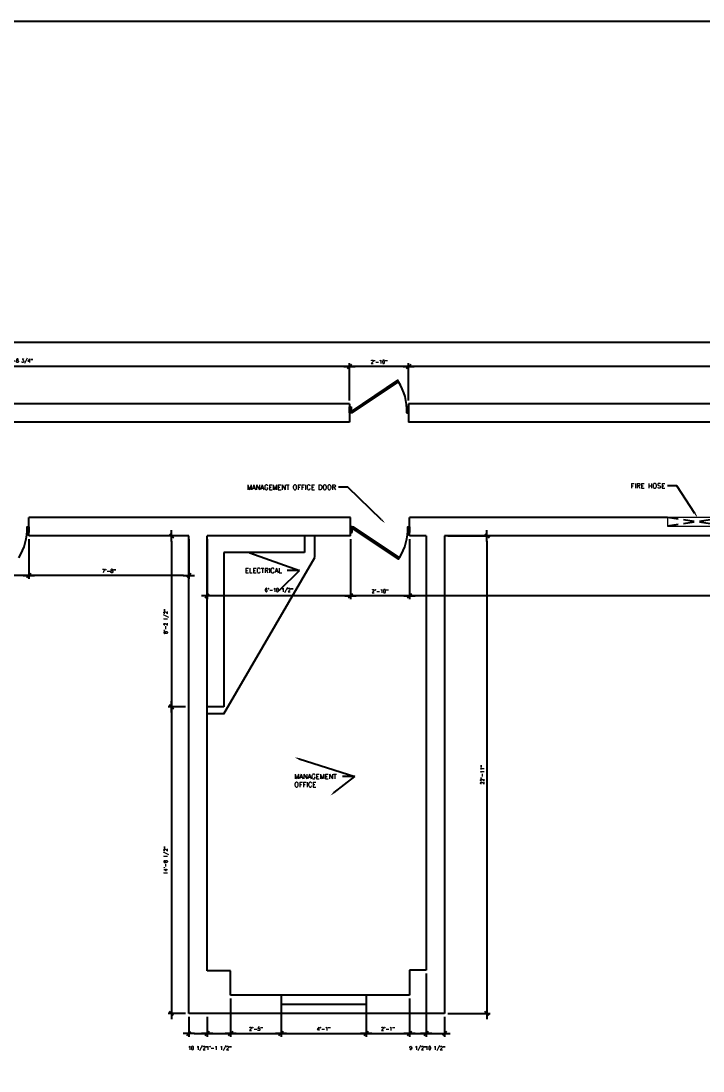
# Model space of a CAD drawing. Header units: inches. Extents: x -11160 to 9368, y -3485 to 2663.
# Drawn here: x -4807 to -4415, y -785 to -180 of the extents above; entities that cross this region are included whole.
import ezdxf
from ezdxf import colors
from ezdxf.entities.mleader import LeaderData, LeaderLine
from ezdxf.math import Vec2, Vec3

# ---------------------------------------------------------------- set-up
doc = ezdxf.new("R2010")
doc.units = ezdxf.units.IN
doc.header["$MEASUREMENT"] = 0
doc.linetypes.add('HIDDEN', pattern=[0.375, 0.25, -0.125])
for name, color, linetype in [('A-WALL', 4, 'Continuous'), ('A-WINDOW', 1, 'Continuous'), ('SM-COM-PLUMBING', 2, 'Continuous'), ('SM-FF-HATCH', 8, 'Continuous'), ('SM-RCP-TEXT', 2, 'Continuous'), ('YP-DOOR', 1, 'Continuous')]:
    doc.layers.add(name, color=color, linetype=linetype)
doc.layers.add('I-8-Gray', color=1, linetype='Continuous', lineweight=9)
doc.styles.add('SM-LEADER-00', font='romans.shx')
doc.styles.add('SMI-24', font='romans.shx', dxfattribs={"height": 2})
doc.dimstyles.new('SMI-24', dxfattribs={"dimscale": 24, "dimtxt": 2, "dimasz": 0.125, "dimexe": 0.078125, "dimexo": 0.078125, "dimgap": 0.0625, "dimtad": 1, "dimdec": 3, "dimrnd": 0.25, "dimzin": 3, "dimdsep": 46, "dimlunit": 4, "dimtxsty": 'SMI-24', "dimblk": 'SMI-thick', "dimcen": 0.09375, "dimclrd": 1, "dimclre": 1, "dimclrt": 2, "dimadec": 0, "dimazin": 0, "dimtfac": 0.09375, "dimtdec": 3, "dimtmove": 2, "dimatfit": 3, "dimfxl": 0.078125, "dimfrac": 2, "dimtolj": 1, "dimtzin": 3, "dimarcsym": 0})

# ---------------------------------------------------------------- blocks, each defined once
blk = doc.blocks.new('SMI-thick')
at = {"color": 0, "linetype": 'Continuous'}
blk.add_line((-1.08, 0), (1.08, 0), dxfattribs=at)
at = {"color": 4, "linetype": 'Continuous'}
blk.add_line((0.39, 0.39), (-0.39, -0.39), dxfattribs=at)
blk = doc.blocks.new('*D639')
at = {"layer": 'Defpoints', "color": 0, "transparency": 16777216}
for p in [(-4583.94, -378.97), (-4583.94, -400.37), (-4084.9, -400.37)]:
    blk.add_point(p, dxfattribs=at)
at = {"layer": 'SM-COM-PLUMBING', "color": 1, "lineweight": -2, "transparency": 16777216}
for p, q in [((-4583.94, -398.5), (-4583.94, -377.1)), ((-4087.9, -378.97), (-4580.94, -378.97)), ((-4084.9, -398.5), (-4084.9, -377.1))]:
    blk.add_line(p, q, dxfattribs=at)
at = {"layer": 'SM-COM-PLUMBING', "color": 1, "lineweight": -2, "transparency": 16777216, "xscale": 3, "yscale": 3, "zscale": 3, "rotation": 180}
blk.add_blockref('SMI-thick', (-4583.94, -378.97), dxfattribs=at)
at = {"layer": 'SM-COM-PLUMBING', "color": 1, "lineweight": -2, "transparency": 16777216, "xscale": 3, "yscale": 3, "zscale": 3}
blk.add_blockref('SMI-thick', (-4084.9, -378.97), dxfattribs=at)
at = {"layer": 'SM-COM-PLUMBING', "color": 2, "transparency": 16777216, "insert": (-4334.42, -376.28), "char_height": 2, "attachment_point": 5, "style": 'SMI-24'}
blk.add_mtext('\\A1;41\'-7"', dxfattribs=at)
blk = doc.blocks.new('*D640')
at = {"layer": 'Defpoints', "color": 0, "transparency": 16777216}
for p in [(-4617.94, -378.97), (-4617.94, -400.37), (-4583.94, -400.37)]:
    blk.add_point(p, dxfattribs=at)
at = {"layer": 'SM-COM-PLUMBING', "color": 1, "lineweight": -2, "transparency": 16777216}
for p, q in [((-4617.94, -398.5), (-4617.94, -377.1)), ((-4586.94, -378.97), (-4614.94, -378.97)), ((-4583.94, -398.5), (-4583.94, -377.1))]:
    blk.add_line(p, q, dxfattribs=at)
at = {"layer": 'SM-COM-PLUMBING', "color": 1, "lineweight": -2, "transparency": 16777216, "xscale": 3, "yscale": 3, "zscale": 3, "rotation": 180}
blk.add_blockref('SMI-thick', (-4617.94, -378.97), dxfattribs=at)
at = {"layer": 'SM-COM-PLUMBING', "color": 1, "lineweight": -2, "transparency": 16777216, "xscale": 3, "yscale": 3, "zscale": 3}
blk.add_blockref('SMI-thick', (-4583.94, -378.97), dxfattribs=at)
at = {"layer": 'SM-COM-PLUMBING', "color": 2, "transparency": 16777216, "insert": (-4600.94, -376.28), "char_height": 2, "attachment_point": 5, "style": 'SMI-24'}
blk.add_mtext('\\A1;2\'-10"', dxfattribs=at)
blk = doc.blocks.new('*D641')
at = {"layer": 'Defpoints', "color": 0, "transparency": 16777216}
for p in [(-4998.79, -378.97), (-4998.79, -400.37), (-4617.94, -400.37)]:
    blk.add_point(p, dxfattribs=at)
at = {"layer": 'SM-COM-PLUMBING', "color": 1, "lineweight": -2, "transparency": 16777216}
for p, q in [((-4998.79, -398.5), (-4998.79, -377.1)), ((-4620.94, -378.97), (-4995.79, -378.97)), ((-4617.94, -398.5), (-4617.94, -377.1))]:
    blk.add_line(p, q, dxfattribs=at)
at = {"layer": 'SM-COM-PLUMBING', "color": 1, "lineweight": -2, "transparency": 16777216, "xscale": 3, "yscale": 3, "zscale": 3, "rotation": 180}
blk.add_blockref('SMI-thick', (-4998.79, -378.97), dxfattribs=at)
at = {"layer": 'SM-COM-PLUMBING', "color": 1, "lineweight": -2, "transparency": 16777216, "xscale": 3, "yscale": 3, "zscale": 3}
blk.add_blockref('SMI-thick', (-4617.94, -378.97), dxfattribs=at)
at = {"layer": 'SM-COM-PLUMBING', "color": 2, "transparency": 16777216, "insert": (-4808.37, -375.95), "char_height": 2, "attachment_point": 5, "style": 'SMI-24'}
blk.add_mtext('\\A1;31\'-8 3/4"', dxfattribs=at)
blk = doc.blocks.new('*D644')
at = {"layer": 'Defpoints', "color": 0, "transparency": 16777216}
for p in [(-3535.55, -364.87), (-5042.28, -410.93), (-3535.55, -415.93)]:
    blk.add_point(p, dxfattribs=at)
at = {"layer": 'SM-COM-PLUMBING', "color": 1, "lineweight": -2, "transparency": 16777216}
for p, q in [((-5042.28, -409.06), (-5042.28, -363)), ((-5039.28, -364.87), (-3538.55, -364.87)), ((-3535.55, -414.06), (-3535.55, -363))]:
    blk.add_line(p, q, dxfattribs=at)
at = {"layer": 'SM-COM-PLUMBING', "color": 1, "lineweight": -2, "transparency": 16777216, "xscale": 3, "yscale": 3, "zscale": 3, "rotation": 180}
blk.add_blockref('SMI-thick', (-5042.28, -364.87), dxfattribs=at)
at = {"layer": 'SM-COM-PLUMBING', "color": 1, "lineweight": -2, "transparency": 16777216, "xscale": 3, "yscale": 3, "zscale": 3}
blk.add_blockref('SMI-thick', (-3535.55, -364.87), dxfattribs=at)
at = {"layer": 'SM-COM-PLUMBING', "color": 2, "transparency": 16777216, "insert": (-4288.92, -361.85), "char_height": 2, "attachment_point": 5, "style": 'SMI-24'}
blk.add_mtext('\\A1;125\'-6 3/4"', dxfattribs=at)
blk = doc.blocks.new('*D654')
at = {"layer": 'Defpoints', "color": 0, "transparency": 16777216}
for p in [(-4583.4, -476.49), (-4083.02, -476.49), (-4583.4, -511.05)]:
    blk.add_point(p, dxfattribs=at)
at = {"layer": 'SM-COM-PLUMBING', "color": 1, "lineweight": -2, "transparency": 16777216}
for p, q in [((-4583.4, -478.37), (-4583.4, -512.92)), ((-4083.02, -478.37), (-4083.02, -512.92)), ((-4086.02, -511.05), (-4580.4, -511.05))]:
    blk.add_line(p, q, dxfattribs=at)
at = {"layer": 'SM-COM-PLUMBING', "color": 1, "lineweight": -2, "transparency": 16777216, "xscale": 3, "yscale": 3, "zscale": 3, "rotation": 180}
blk.add_blockref('SMI-thick', (-4583.4, -511.05), dxfattribs=at)
at = {"layer": 'SM-COM-PLUMBING', "color": 1, "lineweight": -2, "transparency": 16777216, "xscale": 3, "yscale": 3, "zscale": 3}
blk.add_blockref('SMI-thick', (-4083.02, -511.05), dxfattribs=at)
at = {"layer": 'SM-COM-PLUMBING', "color": 2, "transparency": 16777216, "insert": (-4333.21, -508.02), "char_height": 2, "attachment_point": 5, "style": 'SMI-24'}
blk.add_mtext('\\A1;41\'-8 1/2"', dxfattribs=at)
blk = doc.blocks.new('*D655')
at = {"layer": 'Defpoints', "color": 0, "transparency": 16777216}
for p in [(-4617.4, -476.49), (-4583.4, -476.49), (-4617.4, -511.05)]:
    blk.add_point(p, dxfattribs=at)
at = {"layer": 'SM-COM-PLUMBING', "color": 1, "lineweight": -2, "transparency": 16777216}
for p, q in [((-4617.4, -478.37), (-4617.4, -512.92)), ((-4583.4, -478.37), (-4583.4, -512.92)), ((-4586.4, -511.05), (-4614.4, -511.05))]:
    blk.add_line(p, q, dxfattribs=at)
at = {"layer": 'SM-COM-PLUMBING', "color": 1, "lineweight": -2, "transparency": 16777216, "xscale": 3, "yscale": 3, "zscale": 3, "rotation": 180}
blk.add_blockref('SMI-thick', (-4617.4, -511.05), dxfattribs=at)
at = {"layer": 'SM-COM-PLUMBING', "color": 1, "lineweight": -2, "transparency": 16777216, "xscale": 3, "yscale": 3, "zscale": 3}
blk.add_blockref('SMI-thick', (-4583.4, -511.05), dxfattribs=at)
at = {"layer": 'SM-COM-PLUMBING', "color": 2, "transparency": 16777216, "insert": (-4600.4, -508.36), "char_height": 2, "attachment_point": 5, "style": 'SMI-24'}
blk.add_mtext('\\A1;2\'-10"', dxfattribs=at)
blk = doc.blocks.new('*D656')
at = {"layer": 'Defpoints', "color": 0, "transparency": 16777216}
for p in [(-4699.9, -476.49), (-4617.4, -476.49), (-4699.9, -511.05)]:
    blk.add_point(p, dxfattribs=at)
at = {"layer": 'SM-COM-PLUMBING', "color": 1, "lineweight": -2, "transparency": 16777216}
for p, q in [((-4699.9, -478.37), (-4699.9, -512.92)), ((-4617.4, -478.37), (-4617.4, -512.92)), ((-4620.4, -511.05), (-4696.9, -511.05))]:
    blk.add_line(p, q, dxfattribs=at)
at = {"layer": 'SM-COM-PLUMBING', "color": 1, "lineweight": -2, "transparency": 16777216, "xscale": 3, "yscale": 3, "zscale": 3, "rotation": 180}
blk.add_blockref('SMI-thick', (-4699.9, -511.05), dxfattribs=at)
at = {"layer": 'SM-COM-PLUMBING', "color": 1, "lineweight": -2, "transparency": 16777216, "xscale": 3, "yscale": 3, "zscale": 3}
blk.add_blockref('SMI-thick', (-4617.4, -511.05), dxfattribs=at)
at = {"layer": 'SM-COM-PLUMBING', "color": 2, "transparency": 16777216, "insert": (-4658.65, -508.02), "char_height": 2, "attachment_point": 5, "style": 'SMI-24'}
blk.add_mtext('\\A1;6\'-10 1/2"', dxfattribs=at)
blk = doc.blocks.new('*D657')
at = {"layer": 'Defpoints', "color": 0, "transparency": 16777216}
for p in [(-4563.34, -476.49), (-4563.34, -751.55), (-4538.85, -751.55)]:
    blk.add_point(p, dxfattribs=at)
at = {"layer": 'SM-COM-PLUMBING', "color": 1, "lineweight": -2, "transparency": 16777216}
for p, q in [((-4561.46, -476.49), (-4536.97, -476.49)), ((-4538.85, -479.49), (-4538.85, -748.55)), ((-4561.46, -751.55), (-4536.97, -751.55))]:
    blk.add_line(p, q, dxfattribs=at)
at = {"layer": 'SM-COM-PLUMBING', "color": 1, "lineweight": -2, "transparency": 16777216, "xscale": 3, "yscale": 3, "zscale": 3}
for p, rotation in [((-4538.85, -476.49), 90), ((-4538.85, -751.55), 270)]:
    blk.add_blockref('SMI-thick', p, dxfattribs=dict(at, rotation=rotation))
at = {"layer": 'SM-COM-PLUMBING', "color": 2, "transparency": 16777216, "insert": (-4541.54, -614.02), "char_height": 2, "attachment_point": 5, "rotation": 90, "style": 'SMI-24'}
blk.add_mtext('\\A1;22\'-11"', dxfattribs=at)
blk = doc.blocks.new('*D658')
at = {"layer": 'Defpoints', "color": 0, "transparency": 16777216}
for p in [(-4710.46, -751.55), (-4699.9, -751.55), (-4699.9, -762.99)]:
    blk.add_point(p, dxfattribs=at)
at = {"layer": 'SM-COM-PLUMBING', "color": 1, "lineweight": -2, "transparency": 16777216}
for p, q in [((-4710.46, -753.43), (-4710.46, -764.86)), ((-4699.9, -753.43), (-4699.9, -764.86)), ((-4707.46, -762.99), (-4702.9, -762.99))]:
    blk.add_line(p, q, dxfattribs=at)
at = {"layer": 'SM-COM-PLUMBING', "color": 1, "lineweight": -2, "transparency": 16777216, "xscale": 3, "yscale": 3, "zscale": 3, "rotation": 180}
blk.add_blockref('SMI-thick', (-4710.46, -762.99), dxfattribs=at)
at = {"layer": 'SM-COM-PLUMBING', "color": 1, "lineweight": -2, "transparency": 16777216, "xscale": 3, "yscale": 3, "zscale": 3}
blk.add_blockref('SMI-thick', (-4699.9, -762.99), dxfattribs=at)
at = {"layer": 'SM-COM-PLUMBING', "color": 2, "transparency": 16777216, "insert": (-4705.18, -771.68), "char_height": 2, "attachment_point": 5, "style": 'SMI-24'}
blk.add_mtext('\\A1;10 1/2"', dxfattribs=at)
blk = doc.blocks.new('*D659')
at = {"layer": 'Defpoints', "color": 0, "transparency": 16777216}
for p in [(-4686.4, -740.99), (-4699.9, -751.55), (-4686.4, -762.99)]:
    blk.add_point(p, dxfattribs=at)
at = {"layer": 'SM-COM-PLUMBING', "color": 1, "lineweight": -2, "transparency": 16777216}
for p, q in [((-4686.4, -742.87), (-4686.4, -764.86)), ((-4699.9, -753.43), (-4699.9, -764.86)), ((-4696.9, -762.99), (-4689.4, -762.99))]:
    blk.add_line(p, q, dxfattribs=at)
at = {"layer": 'SM-COM-PLUMBING', "color": 1, "lineweight": -2, "transparency": 16777216, "xscale": 3, "yscale": 3, "zscale": 3, "rotation": 180}
blk.add_blockref('SMI-thick', (-4699.9, -762.99), dxfattribs=at)
at = {"layer": 'SM-COM-PLUMBING', "color": 1, "lineweight": -2, "transparency": 16777216, "xscale": 3, "yscale": 3, "zscale": 3}
blk.add_blockref('SMI-thick', (-4686.4, -762.99), dxfattribs=at)
at = {"layer": 'SM-COM-PLUMBING', "color": 2, "transparency": 16777216, "insert": (-4693.15, -771.68), "char_height": 2, "attachment_point": 5, "style": 'SMI-24'}
blk.add_mtext('\\A1;1\'-1 1/2"', dxfattribs=at)
blk = doc.blocks.new('*D660')
at = {"layer": 'Defpoints', "color": 0, "transparency": 16777216}
for p in [(-4686.4, -740.99), (-4657.4, -740.99), (-4657.4, -762.99)]:
    blk.add_point(p, dxfattribs=at)
at = {"layer": 'SM-COM-PLUMBING', "color": 1, "lineweight": -2, "transparency": 16777216}
for p, q in [((-4686.4, -742.87), (-4686.4, -764.86)), ((-4657.4, -742.87), (-4657.4, -764.86)), ((-4683.4, -762.99), (-4660.4, -762.99))]:
    blk.add_line(p, q, dxfattribs=at)
at = {"layer": 'SM-COM-PLUMBING', "color": 1, "lineweight": -2, "transparency": 16777216, "xscale": 3, "yscale": 3, "zscale": 3, "rotation": 180}
blk.add_blockref('SMI-thick', (-4686.4, -762.99), dxfattribs=at)
at = {"layer": 'SM-COM-PLUMBING', "color": 1, "lineweight": -2, "transparency": 16777216, "xscale": 3, "yscale": 3, "zscale": 3}
blk.add_blockref('SMI-thick', (-4657.4, -762.99), dxfattribs=at)
at = {"layer": 'SM-COM-PLUMBING', "color": 2, "transparency": 16777216, "insert": (-4671.9, -760.3), "char_height": 2, "attachment_point": 5, "style": 'SMI-24'}
blk.add_mtext('\\A1;2\'-5"', dxfattribs=at)
blk = doc.blocks.new('*D661')
at = {"layer": 'Defpoints', "color": 0, "transparency": 16777216}
for p in [(-4657.4, -740.99), (-4608.4, -740.99), (-4608.4, -762.99)]:
    blk.add_point(p, dxfattribs=at)
at = {"layer": 'SM-COM-PLUMBING', "color": 1, "lineweight": -2, "transparency": 16777216}
for p, q in [((-4657.4, -742.87), (-4657.4, -764.86)), ((-4608.4, -742.87), (-4608.4, -764.86)), ((-4654.4, -762.99), (-4611.4, -762.99))]:
    blk.add_line(p, q, dxfattribs=at)
at = {"layer": 'SM-COM-PLUMBING', "color": 1, "lineweight": -2, "transparency": 16777216, "xscale": 3, "yscale": 3, "zscale": 3, "rotation": 180}
blk.add_blockref('SMI-thick', (-4657.4, -762.99), dxfattribs=at)
at = {"layer": 'SM-COM-PLUMBING', "color": 1, "lineweight": -2, "transparency": 16777216, "xscale": 3, "yscale": 3, "zscale": 3}
blk.add_blockref('SMI-thick', (-4608.4, -762.99), dxfattribs=at)
at = {"layer": 'SM-COM-PLUMBING', "color": 2, "transparency": 16777216, "insert": (-4632.9, -760.3), "char_height": 2, "attachment_point": 5, "style": 'SMI-24'}
blk.add_mtext('\\A1;4\'-1"', dxfattribs=at)
blk = doc.blocks.new('*D662')
at = {"layer": 'Defpoints', "color": 0, "transparency": 16777216}
for p in [(-4608.4, -740.99), (-4583.4, -740.99), (-4583.4, -762.99)]:
    blk.add_point(p, dxfattribs=at)
at = {"layer": 'SM-COM-PLUMBING', "color": 1, "lineweight": -2, "transparency": 16777216}
for p, q in [((-4608.4, -742.87), (-4608.4, -764.86)), ((-4583.4, -742.87), (-4583.4, -764.86)), ((-4605.4, -762.99), (-4586.4, -762.99))]:
    blk.add_line(p, q, dxfattribs=at)
at = {"layer": 'SM-COM-PLUMBING', "color": 1, "lineweight": -2, "transparency": 16777216, "xscale": 3, "yscale": 3, "zscale": 3, "rotation": 180}
blk.add_blockref('SMI-thick', (-4608.4, -762.99), dxfattribs=at)
at = {"layer": 'SM-COM-PLUMBING', "color": 1, "lineweight": -2, "transparency": 16777216, "xscale": 3, "yscale": 3, "zscale": 3}
blk.add_blockref('SMI-thick', (-4583.4, -762.99), dxfattribs=at)
at = {"layer": 'SM-COM-PLUMBING', "color": 2, "transparency": 16777216, "insert": (-4595.9, -760.3), "char_height": 2, "attachment_point": 5, "style": 'SMI-24'}
blk.add_mtext('\\A1;2\'-1"', dxfattribs=at)
blk = doc.blocks.new('*D663')
at = {"layer": 'Defpoints', "color": 0, "transparency": 16777216}
for p in [(-4573.9, -726.49), (-4583.4, -740.99), (-4573.9, -762.99)]:
    blk.add_point(p, dxfattribs=at)
at = {"layer": 'SM-COM-PLUMBING', "color": 1, "lineweight": -2, "transparency": 16777216}
for p, q in [((-4573.9, -728.37), (-4573.9, -764.86)), ((-4583.4, -742.87), (-4583.4, -764.86)), ((-4580.4, -762.99), (-4576.9, -762.99))]:
    blk.add_line(p, q, dxfattribs=at)
at = {"layer": 'SM-COM-PLUMBING', "color": 1, "lineweight": -2, "transparency": 16777216, "xscale": 3, "yscale": 3, "zscale": 3, "rotation": 180}
blk.add_blockref('SMI-thick', (-4583.4, -762.99), dxfattribs=at)
at = {"layer": 'SM-COM-PLUMBING', "color": 1, "lineweight": -2, "transparency": 16777216, "xscale": 3, "yscale": 3, "zscale": 3}
blk.add_blockref('SMI-thick', (-4573.9, -762.99), dxfattribs=at)
at = {"layer": 'SM-COM-PLUMBING', "color": 2, "transparency": 16777216, "insert": (-4578.65, -771.68), "char_height": 2, "attachment_point": 5, "style": 'SMI-24'}
blk.add_mtext('\\A1;9 1/2"', dxfattribs=at)
blk = doc.blocks.new('*D664')
at = {"layer": 'Defpoints', "color": 0, "transparency": 16777216}
for p in [(-4573.9, -726.49), (-4563.34, -751.55), (-4563.34, -762.99)]:
    blk.add_point(p, dxfattribs=at)
at = {"layer": 'SM-COM-PLUMBING', "color": 1, "lineweight": -2, "transparency": 16777216}
for p, q in [((-4573.9, -728.37), (-4573.9, -764.86)), ((-4563.34, -753.43), (-4563.34, -764.86)), ((-4570.9, -762.99), (-4566.34, -762.99))]:
    blk.add_line(p, q, dxfattribs=at)
at = {"layer": 'SM-COM-PLUMBING', "color": 1, "lineweight": -2, "transparency": 16777216, "xscale": 3, "yscale": 3, "zscale": 3, "rotation": 180}
blk.add_blockref('SMI-thick', (-4573.9, -762.99), dxfattribs=at)
at = {"layer": 'SM-COM-PLUMBING', "color": 1, "lineweight": -2, "transparency": 16777216, "xscale": 3, "yscale": 3, "zscale": 3}
blk.add_blockref('SMI-thick', (-4563.34, -762.99), dxfattribs=at)
at = {"layer": 'SM-COM-PLUMBING', "color": 2, "transparency": 16777216, "insert": (-4568.62, -771.68), "char_height": 2, "attachment_point": 5, "style": 'SMI-24'}
blk.add_mtext('\\A1;10 1/2"', dxfattribs=at)
blk = doc.blocks.new('*D665')
at = {"layer": 'Defpoints', "color": 0, "transparency": 16777216}
for p in [(-4710.46, -476.49), (-4720.48, -574.99), (-4710.46, -574.99)]:
    blk.add_point(p, dxfattribs=at)
at = {"layer": 'SM-COM-PLUMBING', "color": 1, "lineweight": -2, "transparency": 16777216}
for p, q in [((-4712.34, -476.49), (-4722.35, -476.49)), ((-4720.48, -479.49), (-4720.48, -571.99)), ((-4712.34, -574.99), (-4722.35, -574.99))]:
    blk.add_line(p, q, dxfattribs=at)
at = {"layer": 'SM-COM-PLUMBING', "color": 1, "lineweight": -2, "transparency": 16777216, "xscale": 3, "yscale": 3, "zscale": 3}
for p, rotation in [((-4720.48, -476.49), 90), ((-4720.48, -574.99), 270)]:
    blk.add_blockref('SMI-thick', p, dxfattribs=dict(at, rotation=rotation))
at = {"layer": 'SM-COM-PLUMBING', "color": 2, "transparency": 16777216, "insert": (-4723.5, -525.74), "char_height": 2, "attachment_point": 5, "rotation": 90, "style": 'SMI-24'}
blk.add_mtext('\\A1;8\'-2 1/2"', dxfattribs=at)
blk = doc.blocks.new('*D666')
at = {"layer": 'Defpoints', "color": 0, "transparency": 16777216}
for p in [(-4710.46, -574.99), (-4720.48, -751.55), (-4710.46, -751.55)]:
    blk.add_point(p, dxfattribs=at)
at = {"layer": 'SM-COM-PLUMBING', "color": 1, "lineweight": -2, "transparency": 16777216}
for p, q in [((-4712.34, -574.99), (-4722.35, -574.99)), ((-4720.48, -577.99), (-4720.48, -748.55)), ((-4712.34, -751.55), (-4722.35, -751.55))]:
    blk.add_line(p, q, dxfattribs=at)
at = {"layer": 'SM-COM-PLUMBING', "color": 1, "lineweight": -2, "transparency": 16777216, "xscale": 3, "yscale": 3, "zscale": 3}
for p, rotation in [((-4720.48, -574.99), 90), ((-4720.48, -751.55), 270)]:
    blk.add_blockref('SMI-thick', p, dxfattribs=dict(at, rotation=rotation))
at = {"layer": 'SM-COM-PLUMBING', "color": 2, "transparency": 16777216, "insert": (-4723.5, -663.27), "char_height": 2, "attachment_point": 5, "rotation": 90, "style": 'SMI-24'}
blk.add_mtext('\\A1;14\'-8 1/2"', dxfattribs=at)
blk = doc.blocks.new('*D667')
at = {"layer": 'Defpoints', "color": 0, "transparency": 16777216}
for p in [(-4802.51, -476.49), (-4710.46, -476.49), (-4802.51, -499.37)]:
    blk.add_point(p, dxfattribs=at)
at = {"layer": 'SM-COM-PLUMBING', "color": 1, "lineweight": -2, "transparency": 16777216}
for p, q in [((-4802.51, -478.37), (-4802.51, -501.24)), ((-4710.46, -478.37), (-4710.46, -501.24)), ((-4713.46, -499.37), (-4799.51, -499.37))]:
    blk.add_line(p, q, dxfattribs=at)
at = {"layer": 'SM-COM-PLUMBING', "color": 1, "lineweight": -2, "transparency": 16777216, "xscale": 3, "yscale": 3, "zscale": 3, "rotation": 180}
blk.add_blockref('SMI-thick', (-4802.51, -499.37), dxfattribs=at)
at = {"layer": 'SM-COM-PLUMBING', "color": 1, "lineweight": -2, "transparency": 16777216, "xscale": 3, "yscale": 3, "zscale": 3}
blk.add_blockref('SMI-thick', (-4710.46, -499.37), dxfattribs=at)
at = {"layer": 'SM-COM-PLUMBING', "color": 2, "transparency": 16777216, "insert": (-4756.49, -496.68), "char_height": 2, "attachment_point": 5, "style": 'SMI-24'}
blk.add_mtext('\\A1;7\'-8"', dxfattribs=at)
blk = doc.blocks.new('*D668')
at = {"layer": 'Defpoints', "color": 0, "transparency": 16777216}
for p in [(-4836.51, -476.49), (-4802.51, -476.49), (-4836.51, -499.37)]:
    blk.add_point(p, dxfattribs=at)
at = {"layer": 'SM-COM-PLUMBING', "color": 1, "lineweight": -2, "transparency": 16777216}
for p, q in [((-4836.51, -478.37), (-4836.51, -501.24)), ((-4802.51, -478.37), (-4802.51, -501.24)), ((-4805.51, -499.37), (-4833.51, -499.37))]:
    blk.add_line(p, q, dxfattribs=at)
at = {"layer": 'SM-COM-PLUMBING', "color": 1, "lineweight": -2, "transparency": 16777216, "xscale": 3, "yscale": 3, "zscale": 3, "rotation": 180}
blk.add_blockref('SMI-thick', (-4836.51, -499.37), dxfattribs=at)
at = {"layer": 'SM-COM-PLUMBING', "color": 1, "lineweight": -2, "transparency": 16777216, "xscale": 3, "yscale": 3, "zscale": 3}
blk.add_blockref('SMI-thick', (-4802.51, -499.37), dxfattribs=at)
at = {"layer": 'SM-COM-PLUMBING', "color": 2, "transparency": 16777216, "insert": (-4819.51, -496.68), "char_height": 2, "attachment_point": 5, "style": 'SMI-24'}
blk.add_mtext('\\A1;2\'-10"', dxfattribs=at)

msp = doc.modelspace()

# ---------------------------------------------------------------- linework, layer by layer
at = {"layer": 'A-WALL'}
for p, q in [((-4617.94213, -400.3707), (-4998.79257, -400.3707)), ((-4617.94213, -400.3707), (-4617.94213, -410.93177)), ((-4583.94213, -400.3707), (-4583.94213, -410.93177)), ((-4084.89551, -400.3707), (-4583.94213, -400.3707)), ((-4617.94213, -410.93177), (-4998.79257, -410.93177)), ((-4084.89551, -410.93177), (-4583.94213, -410.93177)), ((-4617.40102, -465.93177), (-4802.51295, -465.93177)), ((-4802.51295, -476.49284), (-4802.51295, -465.93177)), ((-4617.40102, -476.49284), (-4617.40102, -465.93177)), ((-4435.03638, -465.93177), (-4583.40102, -465.93177)), ((-4583.40102, -476.49284), (-4583.40102, -465.93177)), ((-4710.46209, -476.49284), (-4802.51295, -476.49284)), ((-4710.46209, -751.55391), (-4710.46209, -476.49284)), ((-4617.40102, -476.49284), (-4699.90102, -476.49284)), ((-4699.90102, -726.99284), (-4699.90102, -476.49284)), ((-4573.90102, -476.49284), (-4583.40102, -476.49284)), ((-4573.90102, -476.49284), (-4573.90102, -726.49284)), ((-4401.03638, -476.49284), (-4563.33995, -476.49284)), ((-4563.33995, -476.49284), (-4563.33995, -751.55391)), ((-4686.40102, -726.99284), (-4699.90102, -726.99284)), ((-4686.40102, -740.99284), (-4686.40102, -726.99284)), ((-4573.90102, -726.49284), (-4583.40102, -726.49284)), ((-4583.40102, -726.49284), (-4583.40102, -740.99284)), ((-4657.40102, -740.99284), (-4686.40102, -740.99284)), ((-4657.40102, -740.99284), (-4657.40102, -751.55391)), ((-4583.40102, -740.99284), (-4608.40102, -740.99284)), ((-4608.40102, -740.99284), (-4608.40102, -751.55391)), ((-4657.40102, -751.55391), (-4710.46209, -751.55391)), ((-4563.33995, -751.55391), (-4608.40102, -751.55391))]:
    msp.add_line(p, q, dxfattribs=at)
at = {"layer": 'A-WALL', "color": 8}
for centre, start, end in [((-4617.03839, -404.79933), 358.48149077, 32.12821955), ((-4835.60922, -472.06421), 327.87178045, 1.51850923), ((-4616.49728, -472.06421), 327.87178045, 1.51850923)]:
    msp.add_arc(centre, 32.14749, start, end, dxfattribs=at)
at = {"layer": 'A-WINDOW', "color": 3}
for points in [[(-4616.98164, -402.26252), (-4616.98164, -405.65124), (-4617.94213, -405.65124), (-4617.94213, -402.26252)], [(-4584.90262, -402.26251), (-4584.90262, -405.65123), (-4583.94213, -405.65123), (-4583.94213, -402.26251)], [(-4803.47344, -474.60103), (-4803.47344, -471.21231), (-4802.51295, -471.21231), (-4802.51295, -474.60103)], [(-4616.44053, -474.60102), (-4616.44053, -471.21231), (-4617.40102, -471.21231), (-4617.40102, -474.60102)], [(-4584.36151, -474.60103), (-4584.36151, -471.21231), (-4583.40102, -471.21231), (-4583.40102, -474.60103)]]:
    msp.add_lwpolyline(points, close=True, dxfattribs=at)
at = {"layer": 'Defpoints', "color": 6}
msp.add_lwpolyline([(-5471.32461, -180.036), (-2050.75342, -180.036), (-2050.75342, -1173.57041), (-5471.32461, -1173.57041)], close=True, dxfattribs=at)
at = {"layer": 'I-8-Gray'}
msp.add_lwpolyline([(-4435.03638, -470.91894), (-4401.03638, -470.91894), (-4401.03638, -465.93177), (-4435.03638, -465.93177)], close=True, dxfattribs=at)
at = {"layer": 'SM-FF-HATCH', "linetype": 'HIDDEN', "ltscale": 25}
for p, q in [((-4401.03638, -465.93177), (-4435.03638, -470.91894)), ((-4401.03638, -470.91894), (-4435.03638, -465.93177))]:
    msp.add_line(p, q, dxfattribs=at)
at = {"layer": 'YP-DOOR'}
for p, q in [((-4643.90102, -476.49284), (-4643.90102, -486.13097)), ((-4637.94249, -488.86673), (-4637.94249, -476.49284)), ((-4643.90102, -486.13097), (-4690.26289, -486.13097)), ((-4690.26289, -486.13097), (-4690.26289, -574.99284)), ((-4690.26289, -578.99284), (-4637.94249, -488.86673)), ((-4690.26289, -574.99284), (-4699.90102, -574.99284)), ((-4690.26289, -578.99284), (-4699.90102, -578.99284)), ((-4608.40102, -740.99284), (-4657.40102, -740.99284)), ((-4608.40102, -746.27338), (-4657.40102, -746.27338)), ((-4608.40102, -751.55391), (-4657.40102, -751.55391))]:
    msp.add_line(p, q, dxfattribs=at)
for points in [[(-4616.98164, -404.79411), (-4616.40471, -405.65124), (-4589.81396, -387.70279), (-4590.35916, -386.87484)], [(-4616.44053, -472.06944), (-4615.86361, -471.21231), (-4589.27285, -489.16075), (-4589.81805, -489.9887)]]:
    msp.add_lwpolyline(points, close=True, dxfattribs=at)

# ---------------------------------------------------------------- dimensions: what is measured, and where the dimension line sits
at = {"layer": 'SM-COM-PLUMBING'}
for base, p1, p2, picture, middle in [((-3535.55464, -364.87491), (-5042.28121, -410.93177), (-3535.55464, -415.93177), '*D644', (-4288.91793, -361.8511)), ((-4998.79257, -378.97382), (-4617.94213, -400.3707), (-4998.79257, -400.3707), '*D641', (-4808.36735, -375.95001)), ((-4617.94213, -378.97382), (-4583.94213, -400.3707), (-4617.94213, -400.3707), '*D640', (-4600.94213, -376.28334)), ((-4583.94213, -378.97382), (-4084.89551, -400.3707), (-4583.94213, -400.3707), '*D639', (-4334.41882, -376.28334)), ((-4836.51295, -499.36583), (-4802.51295, -476.49284), (-4836.51295, -476.49284), '*D668', (-4819.51295, -496.67536)), ((-4802.51295, -499.36583), (-4710.46209, -476.49284), (-4802.51295, -476.49284), '*D667', (-4756.48752, -496.67536)), ((-4699.90102, -511.04619), (-4617.40102, -476.49284), (-4699.90102, -476.49284), '*D656', (-4658.65102, -508.02238)), ((-4617.40102, -511.04619), (-4583.40102, -476.49284), (-4617.40102, -476.49284), '*D655', (-4600.40102, -508.35572)), ((-4583.40102, -511.04619), (-4083.0157, -476.49284), (-4583.40102, -476.49284), '*D654', (-4333.20836, -508.02238)), ((-4573.90102, -762.98747), (-4583.40102, -740.99284), (-4573.90102, -726.49284), '*D663', (-4578.65102, -771.6839)), ((-4563.33995, -762.98747), (-4573.90102, -726.49284), (-4563.33995, -751.55391), '*D664', (-4568.62049, -771.6839)), ((-4686.40102, -762.98747), (-4699.90102, -751.55391), (-4686.40102, -740.99284), '*D659', (-4693.15102, -771.6839)), ((-4657.40102, -762.98747), (-4686.40102, -740.99284), (-4657.40102, -740.99284), '*D660', (-4671.90102, -760.297)), ((-4608.40102, -762.98747), (-4657.40102, -740.99284), (-4608.40102, -740.99284), '*D661', (-4632.90102, -760.297)), ((-4583.40102, -762.98747), (-4608.40102, -740.99284), (-4583.40102, -740.99284), '*D662', (-4595.90102, -760.297)), ((-4699.90102, -762.98747), (-4710.46209, -751.55391), (-4699.90102, -751.55391), '*D658', (-4705.18156, -771.6839))]:
    dim = msp.add_linear_dim(base=base, p1=p1, p2=p2, dimstyle='SMI-24', dxfattribs=at)
    dim.commit()
    dim.dimension.update_dxf_attribs({"geometry": picture, "text_midpoint": middle})
for base, p1, p2, picture, middle in [((-4720.47864, -574.99284), (-4710.46209, -476.49284), (-4710.46209, -574.99284), '*D665', (-4723.50245, -525.74284)), ((-4538.84718, -751.55391), (-4563.33995, -476.49284), (-4563.33995, -751.55391), '*D657', (-4541.53766, -614.02338)), ((-4720.47864, -751.55391), (-4710.46209, -574.99284), (-4710.46209, -751.55391), '*D666', (-4723.50245, -663.27338))]:
    dim = msp.add_linear_dim(base=base, p1=p1, p2=p2, angle=90, dimstyle='SMI-24', dxfattribs=at)
    dim.commit()
    dim.dimension.update_dxf_attribs({"geometry": picture, "text_midpoint": middle})

# ---------------------------------------------------------------- leaders
at = {"layer": 'SM-RCP-TEXT'}
ml = msp.add_multileader_mtext('Standard', dxfattribs=at)
ml.set_content('MAIN ENTRANCE ', color=256, style='SM-LEADER-00')
ml.set_leader_properties(color=1)
ml.build(insert=Vec2(0, 0))
ml.multileader.update_dxf_attribs({"dogleg_length": 3, "arrow_head_size": 2.8, "scale": 50})
ctx = ml.context
ctx.base_point, ctx.scale, ctx.char_height, ctx.arrow_head_size, ctx.landing_gap_size, ctx.plane_origin = Vec3(-3384.17277, -455.56039), 50, 2.8, 2.8, 1.4, Vec3(-3303.97664, -437.71239)
ctx.text_align_type = 2
notes = []
notes.append((ctx, [(0, (1, 1, 0), (-3343.36147, -455.56039), (-1, 0), 5.34463, [(0, [(-3328.04684, -436.52815)], 0, [])])]))
ctx.mtext.insert, ctx.mtext.width, ctx.mtext.alignment, ctx.mtext.flow_direction = Vec3(-3350.1061, -454.16039), 57.3412941, 3, 5
ml = msp.add_multileader_mtext('Standard', dxfattribs=at)
ml.set_content('MANAGEMENT OFFICE DOOR ', color=256, style='SM-LEADER-00')
ml.set_leader_properties(color=1)
ml.build(insert=Vec2(0, 0))
ml.multileader.update_dxf_attribs({"dogleg_length": 3, "arrow_head_size": 2.8, "scale": 50})
ctx = ml.context
ctx.base_point, ctx.scale, ctx.char_height, ctx.arrow_head_size, ctx.landing_gap_size, ctx.plane_origin = Vec3(-4684.45113, -448.48957), 50, 2.8, 2.8, 1.4, Vec3(-4579.58834, -430.64157)
ctx.text_align_type = 2
notes.append((ctx, [(0, (1, 1, 0), (-4618.97317, -448.48957), (-1, 0), 5.34463, [(0, [(-4597.46902, -469.2177)], 0, [])])]))
ctx.mtext.insert, ctx.mtext.width, ctx.mtext.alignment, ctx.mtext.flow_direction = Vec3(-4625.7178, -447.08957), 57.3412941, 3, 5
ml = msp.add_multileader_mtext('Standard', dxfattribs=at)
ml.set_content('FIRE HOSE', color=256, style='SM-LEADER-00')
ml.set_leader_properties(color=1)
ml.build(insert=Vec2(0, 0))
ml.multileader.update_dxf_attribs({"dogleg_length": 3, "arrow_head_size": 2.8, "scale": 50})
ctx = ml.context
ctx.base_point, ctx.scale, ctx.char_height, ctx.arrow_head_size, ctx.landing_gap_size, ctx.plane_origin = Vec3(-4459.54238, -447.66387), 50, 2.8, 2.8, 1.4, Vec3(-4213.08916, -472.19994)
ctx.text_align_type = 2
notes.append((ctx, [(0, (1, 1, 0), (-4429.53108, -447.66387), (-1, 0), 5.34463, [(0, [(-4417.60458, -465.93177)], 0, [])])]))
ctx.mtext.insert, ctx.mtext.width, ctx.mtext.alignment, ctx.mtext.flow_direction = Vec3(-4436.27571, -446.26387), 57.3412941, 3, 5
ml = msp.add_multileader_mtext('Standard', dxfattribs=at)
ml.set_content('MAILBOX ', color=256, style='SM-LEADER-00')
ml.set_leader_properties(color=1)
ml.build(insert=Vec2(0, 0))
ml.multileader.update_dxf_attribs({"dogleg_length": 3, "arrow_head_size": 2.8, "scale": 50})
ctx = ml.context
ctx.base_point, ctx.scale, ctx.char_height, ctx.arrow_head_size, ctx.landing_gap_size, ctx.plane_origin = Vec3(-3505.92907, -490.43352), 50, 2.8, 2.8, 1.4, Vec3(-3448.78653, -472.58552)
ctx.text_align_type = 2
notes.append((ctx, [(0, (1, 1, 0), (-3481.38443, -490.43352), (-1, 0), 5.34463, [(0, [(-3477.83739, -475.93177)], 0, [])])]))
ctx.mtext.insert, ctx.mtext.width, ctx.mtext.alignment, ctx.mtext.flow_direction = Vec3(-3488.12907, -489.03352), 57.3412941, 3, 5
ml = msp.add_multileader_mtext('Standard', dxfattribs=at)
ml.set_content('TILES', color=256, style='SM-LEADER-00')
ml.set_leader_properties(color=1)
ml.build(insert=Vec2(0, 0))
ml.multileader.update_dxf_attribs({"dogleg_length": 3, "arrow_head_size": 2.8, "scale": 50})
ctx = ml.context
ctx.base_point, ctx.scale, ctx.char_height, ctx.arrow_head_size, ctx.landing_gap_size, ctx.plane_origin = Vec3(-3586.33062, -488.63711), 50, 2.8, 2.8, 1.4, Vec3(-3505.46782, -470.78911)
ctx.text_align_type = 2
notes.append((ctx, [(1, (1, 1, 0), (-3591.67525, -488.63711), (1, 0), 5.34463, [(0, [(-3599.03638, -480.32211)], 0, [])])]))
ctx.mtext.insert, ctx.mtext.width, ctx.mtext.alignment, ctx.mtext.flow_direction = Vec3(-3574.79728, -487.23711), 57.3412941, 3, 5
ml = msp.add_multileader_mtext('Standard', dxfattribs=at)
ml.set_content('HYDRO DOOR', color=256, style='SM-LEADER-00')
ml.set_leader_properties(color=1)
ml.build(insert=Vec2(0, 0))
ml.multileader.update_dxf_attribs({"dogleg_length": 3, "arrow_head_size": 2.8, "scale": 50})
ctx = ml.context
ctx.base_point, ctx.scale, ctx.char_height, ctx.arrow_head_size, ctx.landing_gap_size, ctx.plane_origin = Vec3(-4116.14774, -503.1176), 50, 2.8, 2.8, 1.4, Vec3(-3860.97306, -485.2696)
ctx.text_align_type = 2
notes.append((ctx, [(0, (1, 1, 0), (-4080.80311, -503.1176), (-1, 0), 5.34463, [(0, [(-4065.48848, -484.08535)], 0, [])])]))
ctx.mtext.insert, ctx.mtext.width, ctx.mtext.alignment, ctx.mtext.flow_direction = Vec3(-4087.54774, -501.7176), 57.3412941, 3, 5
ml = msp.add_multileader_mtext('Standard', dxfattribs=at)
ml.set_content('ELECTRICAL', color=256, style='SM-LEADER-00')
ml.set_leader_properties(color=1)
ml.build(insert=Vec2(0, 0))
ml.multileader.update_dxf_attribs({"dogleg_length": 3, "arrow_head_size": 2.8, "scale": 50})
ctx = ml.context
ctx.base_point, ctx.scale, ctx.char_height, ctx.arrow_head_size, ctx.landing_gap_size, ctx.plane_origin = Vec3(-4679.52888, -496.42549), 50, 2.8, 2.8, 1.4, Vec3(-4711.70026, -478.57749)
notes.append((ctx, [(1, (1, 1, 0), (-4646.82229, -496.42549), (-1, 0), 6.97325, [(0, [(-4678.01911, -485.38603)], 0, []), (1, [(-4660.0049, -509.52972)], 0, [])])]))
ctx.mtext.insert, ctx.mtext.rotation, ctx.mtext.width, ctx.mtext.flow_direction = Vec3(-4678.12888, -495.02549), 6.283185307, 57.3412941, 5
ml = msp.add_multileader_mtext('Standard', dxfattribs=at)
ml.set_content('BOILER ROOM DOOR', color=256, style='SM-LEADER-00')
ml.set_leader_properties(color=1)
ml.build(insert=Vec2(0, 0))
ml.multileader.update_dxf_attribs({"dogleg_length": 3, "arrow_head_size": 2.8, "scale": 50})
ctx = ml.context
ctx.base_point, ctx.scale, ctx.char_height, ctx.arrow_head_size, ctx.landing_gap_size, ctx.plane_origin = Vec3(-3900.87823, -544.04275), 50, 2.8, 2.8, 1.4, Vec3(-3630.50356, -526.19475)
ctx.text_align_type = 2
notes.append((ctx, [(0, (1, 1, 0), (-3850.3336, -544.04275), (-1, 0), 5.34463, [(0, [(-3835.01898, -525.0105)], 0, [])])]))
ctx.mtext.insert, ctx.mtext.width, ctx.mtext.alignment, ctx.mtext.flow_direction = Vec3(-3857.07823, -542.64275), 57.3412941, 3, 5
ml = msp.add_multileader_mtext('Standard', dxfattribs=at)
ml.set_content('ELEVATOR DOOR', color=256, style='SM-LEADER-00')
ml.set_leader_properties(color=1)
ml.build(insert=Vec2(0, 0))
ml.multileader.update_dxf_attribs({"dogleg_length": 3, "arrow_head_size": 2.8, "scale": 50})
ctx = ml.context
ctx.base_point, ctx.scale, ctx.char_height, ctx.arrow_head_size, ctx.landing_gap_size, ctx.plane_origin = Vec3(-3586.33062, -546.23239), 50, 2.8, 2.8, 1.4, Vec3(-3505.46782, -528.38439)
ctx.text_align_type = 2
notes.append((ctx, [(1, (1, 1, 0), (-3591.67525, -546.23239), (1, 0), 5.34463, [(0, [(-3599.03638, -537.91739)], 0, [])])]))
ctx.mtext.insert, ctx.mtext.width, ctx.mtext.alignment, ctx.mtext.flow_direction = Vec3(-3551.59728, -544.83239), 57.3412941, 3, 5
ml = msp.add_multileader_mtext('Standard', dxfattribs=at)
ml.set_content('TILES', color=256, style='SM-LEADER-00')
ml.set_leader_properties(color=1)
ml.build(insert=Vec2(0, 0))
ml.multileader.update_dxf_attribs({"dogleg_length": 3, "arrow_head_size": 2.8, "scale": 50})
ctx = ml.context
ctx.base_point, ctx.scale, ctx.char_height, ctx.arrow_head_size, ctx.landing_gap_size, ctx.plane_origin = Vec3(-3585.87752, -603.20635), 50, 2.8, 2.8, 1.4, Vec3(-3505.01473, -585.35835)
ctx.text_align_type = 2
notes.append((ctx, [(1, (1, 1, 0), (-3591.22215, -603.20635), (1, 0), 5.34463, [(0, [(-3598.58328, -594.89135)], 0, [])])]))
ctx.mtext.insert, ctx.mtext.width, ctx.mtext.alignment, ctx.mtext.flow_direction = Vec3(-3574.34419, -601.80635), 57.3412941, 3, 5
ml = msp.add_multileader_mtext('Standard', dxfattribs=at)
ml.set_content('MANAGEMENT \\POFFICE', color=256, style='SM-LEADER-00')
ml.set_leader_properties(color=1)
ml.build(insert=Vec2(0, 0))
ml.multileader.update_dxf_attribs({"dogleg_length": 3, "arrow_head_size": 2.8, "scale": 50})
ctx = ml.context
ctx.base_point, ctx.scale, ctx.char_height, ctx.arrow_head_size, ctx.landing_gap_size, ctx.plane_origin = Vec3(-4651.17389, -615.0215), 50, 2.8, 2.8, 1.4, Vec3(-4683.34527, -597.1735)
notes.append((ctx, [(1, (1, 1, 0), (-4615.00064, -615.0215), (-1, 0), 6.97325, [(0, [(-4649.66412, -603.98204)], 0, []), (1, [(-4629.06308, -626.02606)], 0, [])])]))
ctx.mtext.insert, ctx.mtext.rotation, ctx.mtext.width, ctx.mtext.flow_direction = Vec3(-4649.77389, -613.6215), 6.283185307, 57.3412941, 5
ml = msp.add_multileader_mtext('Standard', dxfattribs=at)
ml.set_content('LAUNDRY ROOM DOOR', color=256, style='SM-LEADER-00')
ml.set_leader_properties(color=1)
ml.build(insert=Vec2(0, 0))
ml.multileader.update_dxf_attribs({"dogleg_length": 3, "arrow_head_size": 2.8, "scale": 50})
ctx = ml.context
ctx.base_point, ctx.scale, ctx.char_height, ctx.arrow_head_size, ctx.landing_gap_size, ctx.plane_origin = Vec3(-3309.74977, -689.21192), 50, 2.8, 2.8, 1.4, Vec3(-3035.24175, -671.36392)
ctx.text_align_type = 2
notes.append((ctx, [(0, (1, 1, 0), (-3255.0718, -689.21192), (-1, 0), 5.34463, [(0, [(-3239.75718, -670.17967)], 0, [])])]))
ctx.mtext.insert, ctx.mtext.width, ctx.mtext.alignment, ctx.mtext.flow_direction = Vec3(-3261.81643, -687.81192), 57.3412941, 3, 5
ml = msp.add_multileader_mtext('Standard', dxfattribs=at)
ml.set_content('FIRE HOSE', color=256, style='SM-LEADER-00')
ml.set_leader_properties(color=1)
ml.build(insert=Vec2(0, 0))
ml.multileader.update_dxf_attribs({"dogleg_length": 3, "arrow_head_size": 2.8, "scale": 50})
ctx = ml.context
ctx.base_point, ctx.scale, ctx.char_height, ctx.arrow_head_size, ctx.landing_gap_size, ctx.plane_origin = Vec3(-3486.26342, -700.62183), 50, 2.8, 2.8, 1.4, Vec3(-3236.42208, -682.77384)
ctx.text_align_type = 2
notes.append((ctx, [(0, (1, 1, 0), (-3456.25212, -700.62183), (-1, 0), 5.34463, [(0, [(-3440.9375, -681.58959)], 0, [])])]))
ctx.mtext.insert, ctx.mtext.width, ctx.mtext.alignment, ctx.mtext.flow_direction = Vec3(-3462.99676, -699.22183), 57.3412941, 3, 5
ml = msp.add_multileader_mtext('Standard', dxfattribs=at)
ml.set_content('FIRE HOSE', color=256, style='SM-LEADER-00')
ml.set_leader_properties(color=1)
ml.build(insert=Vec2(0, 0))
ml.multileader.update_dxf_attribs({"dogleg_length": 3, "arrow_head_size": 2.8, "scale": 50})
ctx = ml.context
ctx.base_point, ctx.scale, ctx.char_height, ctx.arrow_head_size, ctx.landing_gap_size, ctx.plane_origin = Vec3(-2934.82662, -700.62183), 50, 2.8, 2.8, 1.4, Vec3(-2684.98528, -682.77384)
ctx.text_align_type = 2
notes.append((ctx, [(0, (1, 1, 0), (-2904.81532, -700.62183), (-1, 0), 5.34463, [(0, [(-2889.5007, -681.58959)], 0, [])])]))
ctx.mtext.insert, ctx.mtext.width, ctx.mtext.alignment, ctx.mtext.flow_direction = Vec3(-2911.55996, -699.22183), 57.3412941, 3, 5
ml = msp.add_multileader_mtext('Standard', dxfattribs=at)
ml.set_content('PUMP DOOR', color=256, style='SM-LEADER-00')
ml.set_leader_properties(color=1)
ml.build(insert=Vec2(0, 0))
ml.multileader.update_dxf_attribs({"dogleg_length": 3, "arrow_head_size": 2.8, "scale": 50})
ctx = ml.context
ctx.base_point, ctx.scale, ctx.char_height, ctx.arrow_head_size, ctx.landing_gap_size, ctx.plane_origin = Vec3(-2203.13122, -717.61229), 50, 2.8, 2.8, 1.4, Vec3(-2130.53509, -699.76429)
ctx.text_align_type = 2
notes.append((ctx, [(0, (1, 1, 0), (-2169.91992, -717.61229), (-1, 0), 5.34463, [(0, [(-2148.36879, -709.29729)], 0, [])])]))
ctx.mtext.insert, ctx.mtext.width, ctx.mtext.alignment, ctx.mtext.flow_direction = Vec3(-2176.66455, -716.21229), 57.3412941, 3, 5
for ctx, leaders in notes:
    for number, flags, end, landing, length, lines in leaders:
        leader = LeaderData()
        leader.index, (leader.has_last_leader_line, leader.has_dogleg_vector, leader.attachment_direction) = number, flags
        leader.last_leader_point, leader.dogleg_vector, leader.dogleg_length = Vec3(end), Vec3(landing), length
        for number, points, colour, breaks in lines:
            line = LeaderLine()
            line.index, line.vertices, line.color, line.breaks = number, Vec3.list(points), colors.encode_raw_color(colour), breaks
            leader.lines.append(line)
        ctx.leaders.append(leader)

doc.saveas('drawing.dxf')
